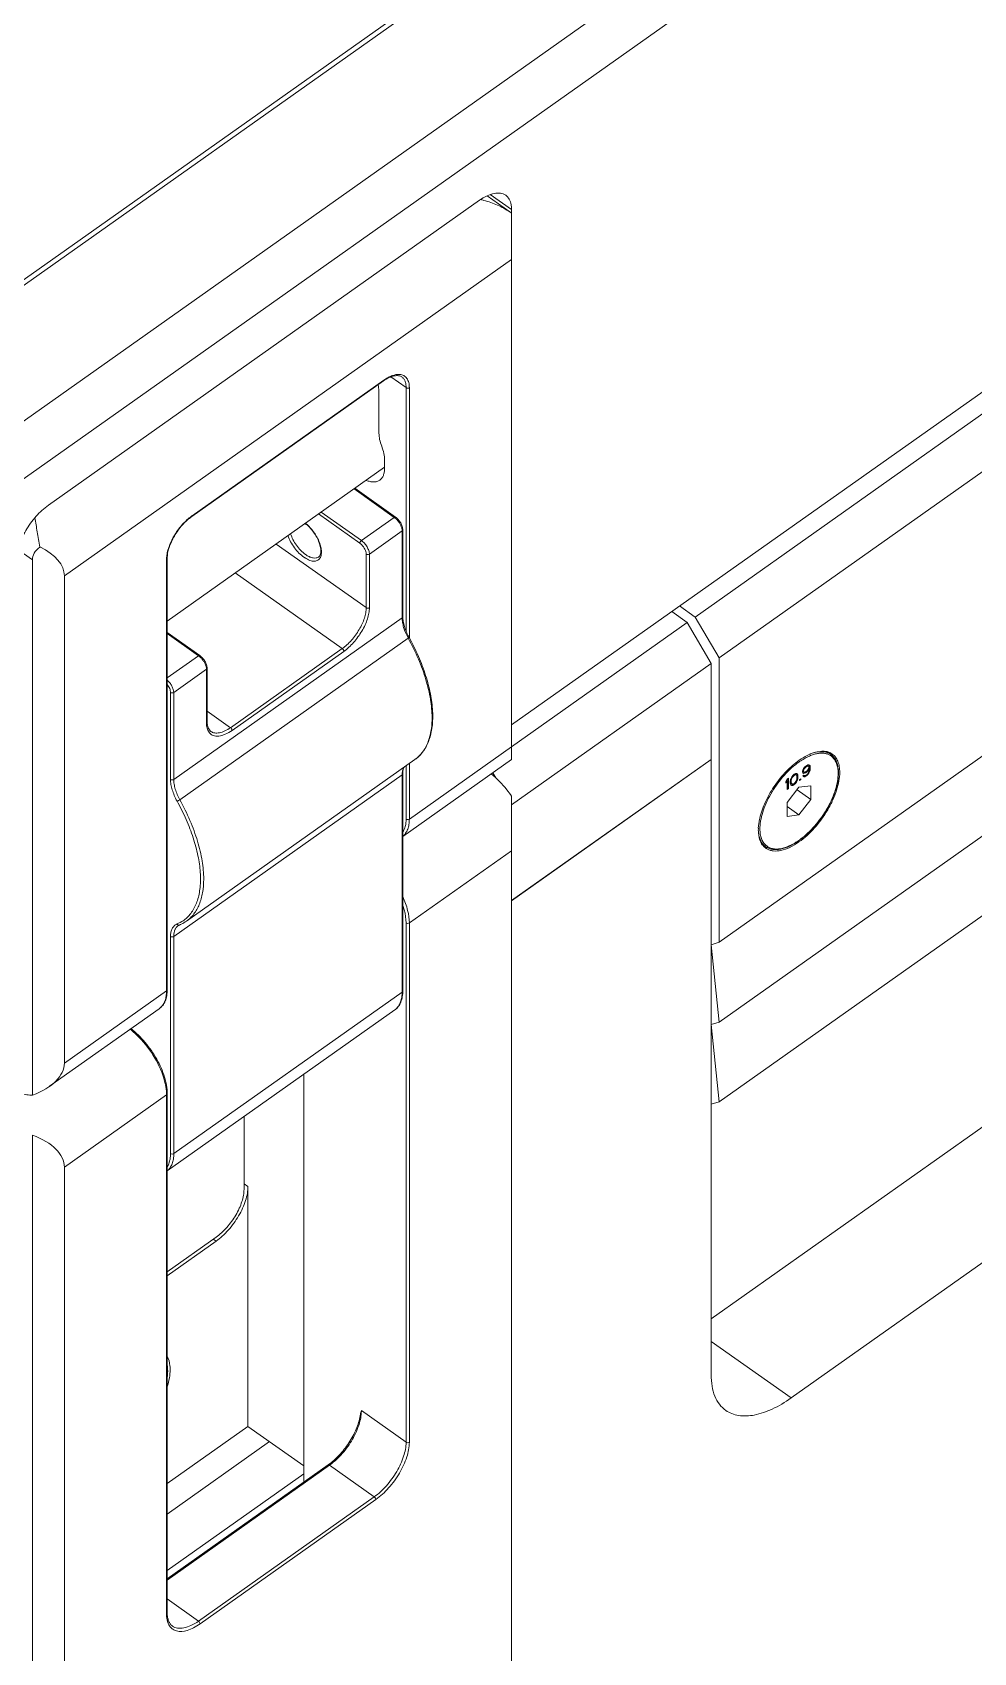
# Model space of a CAD drawing. Header units: millimetres. Extents: x 0 to 9253, y 0 to 2730.
# Drawn here: x 8893.1 to 8976.5, y 1492.7 to 1636.1 of the extents above; entities that cross this region are included whole.
import ezdxf

# ---------------------------------------------------------------- set-up
doc = ezdxf.new("R2010")
doc.units = ezdxf.units.MM
doc.layers.get('0').update_dxf_attribs({"lineweight": 13})

msp = doc.modelspace()

# ---------------------------------------------------------------- linework, layer by layer
at = {"color": 7, "linetype": 'Continuous'}
for p, q in [((9234.67, 1855.73), (8793.44, 1543.73)), ((8795.56, 1545.73), (9231.85, 1854.23)), ((9245.28, 1851.23), (8799.8, 1536.23)), ((8801.92, 1532.61), (9247.4, 1847.61)), ((9113.76, 1700.78), (8935.57, 1574.78)), ((9093.25, 1684.33), (8951.83, 1584.33)), ((9095.37, 1680.71), (8953.95, 1580.71)), ((9095.37, 1655.54), (8953.95, 1555.54)), ((9095.37, 1648.48), (8953.95, 1548.48)), ((9095.37, 1641.42), (8953.95, 1541.42)), ((8932.74, 1621.22), (8894.56, 1594.22)), ((8933.4, 1621.6), (8935.41, 1620.18)), ((8935.57, 1620.39), (8933.69, 1621.72)), ((8935.57, 1620.39), (8935.57, 1620.06)), ((8935.41, 1620.18), (8935.57, 1620.06)), ((8935.57, 1571.72), (8935.57, 1620.06)), ((8935.57, 1615.98), (8895.97, 1587.98)), ((8953.25, 1522.21), (9080.52, 1612.21)), ((9089.01, 1606.21), (8960.32, 1515.21)), ((8907.26, 1593.23), (8924.23, 1605.23)), ((8907.28, 1593.29), (8924.26, 1605.29)), ((8926.23, 1604.63), (8924.88, 1605.58)), ((8926.23, 1583.07), (8926.23, 1604.63)), ((8926.52, 1604.63), (8926.52, 1582.48)), ((8923.83, 1600.59), (8923.83, 1604.21)), ((8924.33, 1597.58), (8905.08, 1583.97)), ((8924.33, 1598.2), (8924.33, 1597.49)), ((8925.17, 1593.15), (8921.62, 1595.67)), ((8921.69, 1595.72), (8925.29, 1593.18)), ((8922.13, 1590.86), (8918.48, 1593.45)), ((8918.72, 1593.62), (8922.27, 1591.1)), ((8922.27, 1591.1), (8925.17, 1593.15)), ((8925.88, 1591.95), (8922.98, 1589.9)), ((8925.87, 1592.06), (8925.85, 1592.19)), ((8925.88, 1591.95), (8925.87, 1592.06)), ((8925.88, 1584.25), (8925.88, 1591.95)), ((8925.94, 1592.05), (8925.94, 1584.35)), ((8893.14, 1589.39), (8891.85, 1590.3)), ((8914.73, 1590.79), (8922.7, 1585.16)), ((8893.14, 1542.02), (8893.14, 1589.39)), ((8905.02, 1551.24), (8905.02, 1589.43)), ((8905.08, 1589.53), (8905.08, 1551.34)), ((8922.7, 1585.16), (8922.7, 1589.9)), ((8922.98, 1589.9), (8922.98, 1585.16)), ((8895.97, 1587.98), (8895.97, 1544.84)), ((8920.58, 1581.53), (8911.1, 1588.23)), ((8951.12, 1583.83), (8949.75, 1584.81)), ((8951.83, 1584.33), (8950.45, 1585.31)), ((8905.66, 1569.95), (8925.88, 1584.25)), ((8935.57, 1572.84), (8951.12, 1583.83)), ((8953.25, 1580.21), (8951.12, 1583.83)), ((8951.83, 1584.33), (8953.95, 1580.71)), ((8907.96, 1580.93), (8905.08, 1582.97)), ((8907.85, 1580.9), (8905.08, 1582.86)), ((8926.42, 1582.46), (8906.2, 1568.16)), ((8905.08, 1578.95), (8907.85, 1580.9)), ((8910.68, 1574.53), (8920.58, 1581.53)), ((8910.82, 1574.29), (8920.72, 1581.29)), ((8953.95, 1555.54), (8953.95, 1580.71)), ((8908.56, 1579.7), (8905.66, 1577.65)), ((8908.55, 1579.81), (8908.52, 1579.94)), ((8908.56, 1579.7), (8908.55, 1579.81)), ((8908.56, 1574.96), (8908.56, 1579.7)), ((8908.61, 1575.06), (8908.61, 1579.8)), ((8935.57, 1567.71), (8953.25, 1580.21)), ((8953.25, 1571.73), (8953.25, 1580.21)), ((8905.37, 1569.95), (8905.37, 1577.65)), ((8905.66, 1577.65), (8905.66, 1569.95)), ((8908.61, 1575.99), (8910.68, 1574.53)), ((8927.01, 1571.71), (8906.78, 1557.41)), ((8935.57, 1571.72), (8925.94, 1564.91)), ((8926.52, 1566.44), (8935.57, 1572.84)), ((8953.25, 1571.73), (8935.57, 1559.23)), ((8935.57, 1559.22), (8953.25, 1571.72)), ((8953.25, 1517.28), (8953.25, 1571.72)), ((8963.84, 1572.17), (8963.78, 1572.21)), ((8925.88, 1570.36), (8905.66, 1556.06)), ((8925.88, 1551.14), (8925.88, 1570.36)), ((8925.94, 1570.46), (8925.94, 1551.24)), ((8926.23, 1566.44), (8926.23, 1571.17)), ((8926.52, 1571.37), (8926.52, 1566.44)), ((8933.91, 1570.55), (8934.17, 1570.1)), ((8960.38, 1570.18), (8960.32, 1570.08)), ((8960.48, 1570.31), (8960.38, 1570.18)), ((8960.44, 1570.15), (8960.38, 1570.18)), ((8960.49, 1570.22), (8960.44, 1570.26)), ((8960.44, 1570.15), (8960.49, 1570.22)), ((8960.59, 1570.41), (8960.48, 1570.31)), ((8960.49, 1570.22), (8960.59, 1570.31)), ((8960.59, 1570.31), (8960.53, 1570.35)), ((8960.61, 1570.41), (8960.56, 1570.38)), ((8960.7, 1570.47), (8960.59, 1570.41)), ((8960.59, 1570.31), (8960.68, 1570.36)), ((8960.67, 1570.41), (8960.61, 1570.41)), ((8960.68, 1570.36), (8960.61, 1570.41)), ((8960.74, 1570.36), (8960.67, 1570.41)), ((8960.68, 1570.36), (8960.74, 1570.36)), ((8960.8, 1570.48), (8960.7, 1570.47)), ((8960.74, 1570.36), (8960.82, 1570.3)), ((8960.86, 1570.46), (8960.8, 1570.48)), ((8960.81, 1570.47), (8960.82, 1570.46)), ((8960.89, 1570.41), (8960.82, 1570.46)), ((8960.82, 1570.46), (8960.84, 1570.41)), ((8960.82, 1570.3), (8960.84, 1570.19)), ((8960.91, 1570.36), (8960.84, 1570.41)), ((8960.84, 1570.41), (8960.86, 1570.33)), ((8960.84, 1570.19), (8960.84, 1570.06)), ((8960.89, 1570.41), (8960.86, 1570.46)), ((8960.93, 1570.28), (8960.86, 1570.33)), ((8960.86, 1570.16), (8960.86, 1570.33)), ((8960.91, 1570.36), (8960.89, 1570.41)), ((8960.93, 1570.28), (8960.91, 1570.36)), ((8960.93, 1570.11), (8960.93, 1570.28)), ((8961.37, 1570.8), (8961.33, 1570.68)), ((8961.33, 1570.68), (8961.33, 1570.6)), ((8961.33, 1570.6), (8961.37, 1570.53)), ((8961.43, 1570.73), (8961.36, 1570.77)), ((8961.36, 1570.74), (8961.36, 1570.76)), ((8961.43, 1570.69), (8961.36, 1570.74)), ((8961.36, 1570.74), (8961.37, 1570.69)), ((8961.45, 1570.55), (8961.36, 1570.55)), ((8961.43, 1570.92), (8961.37, 1570.8)), ((8961.45, 1570.64), (8961.37, 1570.69)), ((8961.37, 1570.69), (8961.41, 1570.66)), ((8961.37, 1570.53), (8961.43, 1570.49)), ((8961.46, 1570.33), (8961.37, 1570.26)), ((8961.37, 1570.26), (8961.39, 1570.22)), ((8961.47, 1570.24), (8961.38, 1570.23)), ((8961.45, 1570.8), (8961.39, 1570.84)), ((8961.39, 1570.22), (8961.45, 1570.18)), ((8961.48, 1570.61), (8961.41, 1570.66)), ((8961.52, 1571.05), (8961.43, 1570.92)), ((8961.48, 1570.88), (8961.43, 1570.92)), ((8961.43, 1570.73), (8961.45, 1570.8)), ((8961.43, 1570.69), (8961.43, 1570.73)), ((8961.45, 1570.64), (8961.43, 1570.69)), ((8961.43, 1570.49), (8961.52, 1570.5)), ((8961.45, 1570.8), (8961.48, 1570.88)), ((8961.48, 1570.61), (8961.45, 1570.64)), ((8961.55, 1570.6), (8961.45, 1570.55)), ((8961.52, 1570.5), (8961.45, 1570.55)), ((8961.45, 1570.18), (8961.54, 1570.19)), ((8961.5, 1570.3), (8961.46, 1570.33)), ((8961.56, 1570.28), (8961.47, 1570.24)), ((8961.54, 1570.19), (8961.47, 1570.24)), ((8961.48, 1570.88), (8961.54, 1570.96)), ((8961.54, 1570.61), (8961.48, 1570.61)), ((8961.54, 1570.96), (8961.49, 1571)), ((8961.56, 1570.3), (8961.5, 1570.3)), ((8961.62, 1571.13), (8961.52, 1571.05)), ((8961.52, 1570.5), (8961.62, 1570.55)), ((8961.6, 1571.02), (8961.54, 1571.06)), ((8961.54, 1570.96), (8961.6, 1571.02)), ((8961.6, 1570.63), (8961.54, 1570.61)), ((8961.54, 1570.19), (8961.64, 1570.23)), ((8961.55, 1570.6), (8961.59, 1570.63)), ((8961.62, 1570.55), (8961.55, 1570.6)), ((8961.56, 1570.28), (8961.61, 1570.32)), ((8961.62, 1570.32), (8961.56, 1570.3)), ((8961.64, 1570.23), (8961.56, 1570.28)), ((8961.6, 1571.02), (8961.73, 1571.12)), ((8961.73, 1570.73), (8961.6, 1570.63)), ((8961.71, 1571.2), (8961.62, 1571.13)), ((8961.62, 1570.55), (8961.71, 1570.62)), ((8961.73, 1570.4), (8961.62, 1570.32)), ((8961.71, 1570.62), (8961.64, 1570.67)), ((8961.71, 1570.29), (8961.64, 1570.34)), ((8961.64, 1570.23), (8961.71, 1570.29)), ((8961.73, 1571.12), (8961.66, 1571.17)), ((8961.72, 1571.19), (8961.67, 1571.17)), ((8961.81, 1571.25), (8961.71, 1571.2)), ((8961.71, 1570.62), (8961.81, 1570.71)), ((8961.71, 1570.29), (8961.81, 1570.38)), ((8961.77, 1571.19), (8961.72, 1571.19)), ((8961.79, 1571.14), (8961.72, 1571.19)), ((8961.73, 1571.12), (8961.79, 1571.14)), ((8961.79, 1570.79), (8961.73, 1570.73)), ((8961.79, 1570.46), (8961.73, 1570.4)), ((8961.81, 1570.71), (8961.75, 1570.75)), ((8961.81, 1570.38), (8961.75, 1570.42)), ((8961.84, 1571.14), (8961.77, 1571.19)), ((8961.79, 1571.14), (8961.84, 1571.14)), ((8961.84, 1570.87), (8961.79, 1570.79)), ((8961.84, 1570.54), (8961.79, 1570.46)), ((8961.9, 1571.26), (8961.81, 1571.25)), ((8961.81, 1570.71), (8961.92, 1570.86)), ((8961.81, 1570.38), (8961.9, 1570.5)), ((8961.84, 1571.14), (8961.88, 1571.11)), ((8961.88, 1570.95), (8961.84, 1570.87)), ((8961.88, 1570.62), (8961.84, 1570.54)), ((8961.9, 1570.5), (8961.85, 1570.54)), ((8961.92, 1570.86), (8961.86, 1570.91)), ((8961.88, 1571.11), (8961.9, 1571.06)), ((8961.9, 1571.02), (8961.88, 1570.95)), ((8961.9, 1570.69), (8961.88, 1570.62)), ((8961.96, 1570.62), (8961.89, 1570.66)), ((8961.96, 1571.22), (8961.9, 1571.26)), ((8961.9, 1571.25), (8961.93, 1571.2)), ((8961.9, 1571.06), (8961.9, 1571.02)), ((8961.92, 1570.82), (8961.9, 1570.69)), ((8961.9, 1570.5), (8961.96, 1570.62)), ((8961.93, 1570.79), (8961.91, 1570.73)), ((8961.92, 1570.86), (8961.92, 1570.82)), ((8962, 1571.15), (8961.93, 1571.2)), ((8961.93, 1571.2), (8961.94, 1571.08)), ((8961.94, 1570.94), (8961.93, 1570.79)), ((8962, 1570.74), (8961.93, 1570.79)), ((8962.02, 1571.03), (8961.94, 1571.08)), ((8961.94, 1570.94), (8961.94, 1571.08)), ((8962.02, 1570.89), (8961.94, 1570.94)), ((8962, 1571.15), (8961.96, 1571.22)), ((8961.96, 1570.62), (8962, 1570.74)), ((8962.02, 1571.03), (8962, 1571.15)), ((8962, 1570.74), (8962.02, 1570.89)), ((8962.02, 1570.89), (8962.02, 1571.03)), ((8959.98, 1569.98), (8959.87, 1569.76)), ((8959.87, 1569.61), (8959.98, 1569.82)), ((8959.87, 1569.76), (8959.87, 1569.61)), ((8959.98, 1569.82), (8959.92, 1569.86)), ((8961.02, 1569.26), (8959.96, 1567.9)), ((8960.1, 1570.06), (8959.98, 1569.98)), ((8959.98, 1569.82), (8959.98, 1569.07)), ((8959.98, 1569.17), (8960.03, 1569.2)), ((8959.98, 1569.07), (8960.1, 1569.15)), ((8960.03, 1569.2), (8960.03, 1570.01)), ((8960.1, 1569.15), (8960.03, 1569.2)), ((8960.1, 1569.15), (8960.1, 1570.06)), ((8960.27, 1569.91), (8960.25, 1569.8)), ((8960.25, 1569.8), (8960.25, 1569.62)), ((8960.25, 1569.62), (8960.27, 1569.54)), ((8960.29, 1569.98), (8960.27, 1569.91)), ((8960.28, 1569.97), (8960.27, 1569.9)), ((8960.34, 1569.85), (8960.27, 1569.9)), ((8960.27, 1569.76), (8960.27, 1569.9)), ((8960.34, 1569.71), (8960.27, 1569.76)), ((8960.27, 1569.76), (8960.29, 1569.66)), ((8960.27, 1569.54), (8960.29, 1569.49)), ((8960.32, 1570.08), (8960.29, 1569.98)), ((8960.36, 1569.61), (8960.29, 1569.66)), ((8960.29, 1569.66), (8960.37, 1569.59)), ((8960.29, 1569.49), (8960.32, 1569.44)), ((8960.36, 1569.98), (8960.3, 1570.02)), ((8960.31, 1569.48), (8960.3, 1569.48)), ((8960.41, 1569.48), (8960.31, 1569.48)), ((8960.38, 1569.43), (8960.31, 1569.48)), ((8960.32, 1569.44), (8960.38, 1569.43)), ((8960.34, 1569.85), (8960.36, 1569.98)), ((8960.34, 1569.71), (8960.34, 1569.85)), ((8960.36, 1569.61), (8960.34, 1569.71)), ((8960.36, 1569.98), (8960.44, 1570.15)), ((8960.44, 1569.54), (8960.36, 1569.61)), ((8960.44, 1569.54), (8960.37, 1569.59)), ((8960.38, 1569.43), (8960.48, 1569.43)), ((8960.52, 1569.55), (8960.41, 1569.48)), ((8960.48, 1569.43), (8960.41, 1569.48)), ((8960.49, 1569.55), (8960.44, 1569.54)), ((8960.48, 1569.43), (8960.59, 1569.5)), ((8960.59, 1569.59), (8960.49, 1569.55)), ((8960.55, 1569.57), (8960.52, 1569.55)), ((8960.59, 1569.5), (8960.52, 1569.55)), ((8960.68, 1569.68), (8960.59, 1569.59)), ((8960.59, 1569.5), (8960.7, 1569.6)), ((8960.7, 1569.6), (8960.64, 1569.64)), ((8960.74, 1569.76), (8960.68, 1569.68)), ((8960.7, 1569.6), (8960.8, 1569.72)), ((8960.82, 1569.93), (8960.74, 1569.76)), ((8960.8, 1569.72), (8960.74, 1569.76)), ((8960.86, 1569.82), (8960.79, 1569.87)), ((8960.8, 1569.72), (8960.86, 1569.82)), ((8960.84, 1570.06), (8960.82, 1569.93)), ((8960.89, 1569.92), (8960.82, 1569.97)), ((8960.84, 1570.05), (8960.83, 1569.99)), ((8960.86, 1570.16), (8960.84, 1570.05)), ((8960.91, 1570), (8960.84, 1570.05)), ((8962.08, 1568.17), (8960.85, 1569.04)), ((8960.93, 1570.11), (8960.86, 1570.16)), ((8960.86, 1569.82), (8960.89, 1569.92)), ((8960.89, 1569.92), (8960.91, 1570)), ((8960.91, 1570), (8960.93, 1570.11)), ((8962.08, 1569.4), (8961.02, 1569.26)), ((8961.18, 1570.01), (8961.08, 1569.94)), ((8961.08, 1569.94), (8961.08, 1569.85)), ((8961.08, 1569.85), (8961.18, 1569.91)), ((8961.18, 1569.91), (8961.11, 1569.96)), ((8961.18, 1569.91), (8961.18, 1570.01)), ((8962.08, 1568.17), (8962.08, 1569.4)), ((8935.57, 1568.48), (8935.57, 1205.44)), ((8935.57, 1568.48), (8935.57, 1205.44)), ((8935.57, 1568.48), (8935.57, 1205.44)), ((8959.96, 1567.9), (8959.96, 1566.67)), ((8961.02, 1566.81), (8959.96, 1567.56)), ((8961.02, 1566.81), (8962.08, 1568.17)), ((8959.96, 1566.67), (8961.02, 1566.81)), ((8935.57, 1563.65), (8926.52, 1557.25)), ((8958.07, 1564), (8958.01, 1564.04)), ((8905.37, 1536.84), (8905.37, 1556.06)), ((8905.66, 1556.06), (8905.66, 1536.84)), ((8926.23, 1511.29), (8926.23, 1557.25)), ((8926.52, 1557.25), (8926.52, 1511.29)), ((8953.95, 1555.54), (8953.25, 1555.33)), ((8953.25, 1555.33), (8953.95, 1548.48)), ((8895.97, 1544.84), (8905.02, 1551.24)), ((8905.66, 1536.84), (8925.88, 1551.14)), ((8904.37, 1549.66), (8894.67, 1542.8)), ((8925.23, 1549.56), (8905.08, 1535.31)), ((8953.95, 1548.48), (8953.25, 1548.27)), ((8953.25, 1548.27), (8953.95, 1541.42)), ((8917.18, 1507.76), (8917.18, 1543.87)), ((8905.02, 1542.05), (8895.97, 1535.65)), ((8905.02, 1496.09), (8905.02, 1542.05)), ((8905.08, 1496.19), (8905.08, 1542.15)), ((8911.88, 1533.67), (8911.88, 1540.12)), ((8953.95, 1541.42), (8953.25, 1541.21)), ((8893.14, 1538.48), (8893.14, 1175.73)), ((8893.14, 1538.48), (8893.14, 1175.73)), ((8895.97, 1178.56), (8895.97, 1535.65)), ((8895.97, 1535.65), (8895.97, 1178.56)), ((8895.97, 1535.65), (8895.97, 1178.56)), ((8911.88, 1534.17), (8912.23, 1533.92)), ((8912.23, 1533.92), (8912.23, 1512.7)), ((8905.08, 1526.38), (8909.4, 1529.44)), ((8909.4, 1529.09), (8905.08, 1526.03)), ((8909.4, 1529.09), (8909.15, 1529.27)), ((8953.25, 1520.21), (8960.32, 1515.21)), ((8926.23, 1511.29), (8922.27, 1514.09)), ((8905.08, 1507.65), (8912.23, 1512.7)), ((8917.18, 1509.2), (8912.23, 1512.7)), ((8914.15, 1511.35), (8905.08, 1504.94)), ((8919.33, 1509.28), (8905.08, 1499.2)), ((8919.45, 1509.26), (8905.08, 1499.1)), ((8923.41, 1506.46), (8919.45, 1509.26)), ((8917.18, 1508.49), (8905.08, 1499.94)), ((8907.85, 1495.46), (8923.41, 1506.46)), ((8923.55, 1506.22), (8907.99, 1495.22)), ((8907.85, 1495.46), (8905.08, 1497.42))]:
    msp.add_line(p, q, dxfattribs=at)
for centre, radius, start, end in [((8930.59, 1611.76), 9.78, 74.9838, 76.8013), ((8909.7, 1589.87), 4.19, 125.2666, 126.0569), ((8924.37, 1592.02), 1.39, 51.5287, 54.6815), ((8915.26, 1590.04), 3.3, 50.0348, 51.4887), ((8924.29, 1591.91), 1.53, 49.1041, 51.528), ((8907.72, 1589.41), 2.7, 173.9516, 177.4906), ((8907.4, 1589.43), 2.38, 177.5459, 179.9694), ((8918.77, 1591.87), 2.75, 234.7268, 237.1111), ((8918.77, 1591.91), 2.5, 234.7268, 237.1111), ((8931.35, 1585.16), 5.62, 208.3335, 208.7004), ((8907.05, 1579.77), 1.39, 51.5287, 54.6815), ((8906.96, 1579.66), 1.53, 49.1041, 51.528), ((8909.49, 1574.65), 0.879, 216.2495, 219.8849), ((8925.3, 1574.12), 2.95, 305.2697, 312.1332), ((8925.26, 1574.17), 3.02, 312.1387, 316.4362), ((8925.2, 1574.23), 3.1, 316.4328, 319.191), ((8963.6, 1568.43), 4.09, 112.2996, 113.5843), ((8963.03, 1571.14), 1.31, 65.2393, 66.982), ((8963.05, 1571.17), 1.27, 59.8032, 65.2587), ((8963.06, 1571.19), 1.25, 54.7383, 59.7998), ((8963.12, 1571.15), 1.25, 54.7342, 58.0348), ((8962.84, 1571.36), 1.33, 41.6923, 44.0033), ((8963.14, 1571.03), 1.23, 47.9868, 56.8574), ((8962.81, 1571.34), 1.37, 38.8292, 41.6887), ((8962.74, 1571.29), 1.45, 31.9349, 38.7796), ((8927.9, 1570.36), 2.02, 177.0616, 180.0123), ((8961.05, 1570.48), 3.44, 359.9994, 0.4593), ((8961.16, 1565.48), 3.74, 177.6256, 179.9808), ((8960.99, 1565.58), 3.44, 179.9994, 180.4593), ((8958.49, 1565.21), 1.33, 243.4058, 247.4692), ((8958.83, 1564.93), 1.3, 224.4256, 230.4894), ((8958.79, 1565.03), 1.26, 227.9788, 234.7199), ((8958.5, 1565.24), 1.37, 247.4674, 250.4651), ((8958.82, 1564.92), 1.28, 230.5033, 234.7481), ((8958.52, 1565.28), 1.41, 250.4682, 253.68), ((8958.84, 1565.09), 1.34, 234.7628, 243.3431), ((8958.91, 1565.04), 1.23, 227.9868, 236.8574), ((8958.82, 1564.92), 1.28, 234.7541, 239.3231), ((8958.53, 1565.34), 1.47, 253.6865, 257.1141), ((8906.11, 1557.21), 0.15, 279.2979, 292.3843), ((8903.65, 1550.69), 1.26, 305.2726, 312.2107), ((8924.51, 1550.59), 1.26, 305.2726, 312.2107)]:
    msp.add_arc(centre, radius, start, end, dxfattribs=at)
for centre, major_axis, start_param, end_param in [((8897.38, 1589.39), (4.24, 0), 2.577266, 3.141593), ((8888.9, 1587.98), (7.07, 0), 0, 0.805112), ((8888.9, 1544.84), (7.07, 0), 5.35589, 6.283185), ((8888.9, 1535.65), (7.07, 0), 0, 0.927295)]:
    msp.add_ellipse(centre, major_axis=major_axis, ratio=0.5, start_param=start_param, end_param=end_param, dxfattribs=at)
for points, knots in [([(8935.05, 1621.66), (8934.92, 1621.75), (8934.58, 1621.88), (8934, 1621.84), (8933.36, 1621.62), (8932.95, 1621.37), (8932.74, 1621.22)], [0, 0, 0, 0, 0.195804, 0.420066, 0.687916, 1, 1, 1, 1]), ([(8933.12, 1621.2), (8933.53, 1621.09), (8934.33, 1620.82), (8935.07, 1620.42), (8935.41, 1620.18)], [0, 0, 0, 0, 0.505592, 1, 1, 1, 1]), ([(8935.53, 1620.82), (8935.5, 1620.99), (8935.4, 1621.31), (8935.17, 1621.57), (8935.05, 1621.66)], [0, 0, 0, 0, 0.531869, 1, 1, 1, 1]), ([(8935.57, 1620.39), (8935.57, 1620.43), (8935.57, 1620.57), (8935.55, 1620.71), (8935.53, 1620.82)], [0, 0, 0, 0, 0.260727, 1, 1, 1, 1]), ([(8923.83, 1604.21), (8923.83, 1604.26), (8923.82, 1604.49), (8923.79, 1604.71), (8923.75, 1604.88)], [0, 0, 0, 0, 0.234093, 1, 1, 1, 1]), ([(8925.85, 1605.58), (8925.81, 1605.61), (8925.72, 1605.65), (8925.56, 1605.7), (8925.38, 1605.7), (8925.18, 1605.68), (8924.96, 1605.62), (8924.63, 1605.48), (8924.39, 1605.34), (8924.23, 1605.23)], [0, 0, 0, 0, 0.083513, 0.174073, 0.276006, 0.391772, 0.522583, 0.668318, 1, 1, 1, 1]), ([(8924.23, 1605.23), (8924.24, 1605.23), (8924.25, 1605.25), (8924.26, 1605.28), (8924.26, 1605.29)], [0, 0, 0, 0, 0.450698, 1, 1, 1, 1]), ([(8925.67, 1605.8), (8925.44, 1605.82), (8925.08, 1605.74), (8924.62, 1605.53), (8924.38, 1605.38), (8924.26, 1605.29)], [0, 0, 0, 0, 0.441118, 0.706586, 1, 1, 1, 1]), ([(8926.52, 1604.63), (8926.52, 1604.78), (8926.49, 1605.07), (8926.35, 1605.4), (8926.18, 1605.59), (8926.03, 1605.7), (8925.85, 1605.77), (8925.73, 1605.79), (8925.67, 1605.8)], [0, 0, 0, 0, 0.291579, 0.539499, 0.653583, 0.765642, 0.879832, 1, 1, 1, 1]), ([(8926.23, 1604.63), (8926.23, 1604.73), (8926.22, 1604.93), (8926.15, 1605.2), (8926.03, 1605.42), (8925.91, 1605.53), (8925.85, 1605.58)], [0, 0, 0, 0, 0.289751, 0.548335, 0.78139, 1, 1, 1, 1]), ([(8924.07, 1599.45), (8923.99, 1599.65), (8923.88, 1600.02), (8923.83, 1600.41), (8923.83, 1600.59)], [0, 0, 0, 0, 0.532601, 1, 1, 1, 1]), ([(8924.33, 1598.2), (8924.33, 1598.4), (8924.27, 1598.83), (8924.15, 1599.24), (8924.07, 1599.45)], [0, 0, 0, 0, 0.467399, 1, 1, 1, 1]), ([(8923.9, 1596.45), (8923.97, 1596.5), (8924.1, 1596.62), (8924.23, 1596.87), (8924.31, 1597.17), (8924.33, 1597.38), (8924.33, 1597.49)], [0, 0, 0, 0, 0.218604, 0.45166, 0.710261, 1, 1, 1, 1]), ([(8922.69, 1596.42), (8922.8, 1596.38), (8923.03, 1596.31), (8923.35, 1596.27), (8923.65, 1596.31), (8923.82, 1596.4), (8923.9, 1596.45)], [0, 0, 0, 0, 0.292785, 0.552148, 0.784024, 1, 1, 1, 1]), ([(8894.56, 1594.22), (8894.16, 1593.94), (8893.41, 1593.25), (8892.53, 1592.02), (8891.92, 1590.72), (8891.73, 1589.81), (8891.73, 1589.39)], [0, 0, 0, 0, 0.253701, 0.524646, 0.782308, 1, 1, 1, 1]), ([(8907.24, 1593.26), (8906.95, 1593.05), (8906.4, 1592.54), (8905.74, 1591.65), (8905.32, 1590.83), (8905.11, 1590.17), (8905.05, 1589.85), (8905.04, 1589.7)], [0, 0, 0, 0, 0.249891, 0.516214, 0.773803, 0.892016, 1, 1, 1, 1]), ([(8907.26, 1593.23), (8907.11, 1593.12), (8906.82, 1592.89), (8906.41, 1592.48), (8906.04, 1592.01), (8905.71, 1591.51), (8905.44, 1590.99), (8905.24, 1590.48), (8905.11, 1589.99), (8905.08, 1589.68), (8905.08, 1589.53)], [0, 0, 0, 0, 0.122736, 0.254131, 0.39023, 0.52692, 0.660022, 0.785544, 0.899863, 1, 1, 1, 1]), ([(8907.28, 1593.29), (8907.28, 1593.28), (8907.28, 1593.25), (8907.27, 1593.23), (8907.26, 1593.23)], [0, 0, 0, 0, 0.549302, 1, 1, 1, 1]), ([(8925.17, 1593.15), (8925.18, 1593.16), (8925.2, 1593.17), (8925.24, 1593.19), (8925.27, 1593.19), (8925.28, 1593.18), (8925.29, 1593.18)], [0, 0, 0, 0, 0.31177, 0.580002, 0.804315, 1, 1, 1, 1]), ([(8925.94, 1592.05), (8925.94, 1592.15), (8925.9, 1592.36), (8925.76, 1592.67), (8925.55, 1592.95), (8925.38, 1593.11), (8925.29, 1593.18)], [0, 0, 0, 0, 0.227808, 0.482521, 0.747686, 1, 1, 1, 1]), ([(8893.8, 1590.53), (8893.72, 1590.97), (8893.57, 1591.84), (8893.44, 1592.7), (8893.37, 1593.12)], [0, 0, 0, 0, 0.519634, 1, 1, 1, 1]), ([(8916.01, 1591.7), (8916.06, 1591.52), (8916.21, 1591.17), (8916.51, 1590.67), (8916.89, 1590.22), (8917.17, 1589.97), (8917.32, 1589.86)], [0, 0, 0, 0, 0.24265, 0.501612, 0.759707, 1, 1, 1, 1]), ([(8917.29, 1592.61), (8917.43, 1592.51), (8917.69, 1592.27), (8918.03, 1591.86), (8918.32, 1591.4), (8918.54, 1590.93), (8918.65, 1590.55), (8918.68, 1590.27), (8918.68, 1590.09), (8918.66, 1589.93), (8918.62, 1589.81), (8918.56, 1589.71), (8918.51, 1589.66), (8918.48, 1589.64)], [0, 0, 0, 0, 0.147197, 0.304343, 0.462585, 0.612915, 0.746878, 0.805497, 0.857481, 0.902313, 0.940211, 0.972046, 1, 1, 1, 1]), ([(8918.64, 1589.61), (8918.69, 1589.69), (8918.74, 1589.9), (8918.74, 1590.25), (8918.67, 1590.64), (8918.52, 1591.05), (8918.31, 1591.48), (8918.04, 1591.88), (8917.73, 1592.26), (8917.5, 1592.48), (8917.38, 1592.58)], [0, 0, 0, 0, 0.085689, 0.186847, 0.30386, 0.434382, 0.574391, 0.718909, 0.862508, 1, 1, 1, 1]), ([(8925.85, 1592.19), (8925.82, 1592.27), (8925.76, 1592.43), (8925.64, 1592.66), (8925.48, 1592.88), (8925.35, 1593.01), (8925.28, 1593.07)], [0, 0, 0, 0, 0.235921, 0.490549, 0.749978, 1, 1, 1, 1]), ([(8925.94, 1592.05), (8925.94, 1592.03), (8925.93, 1591.99), (8925.9, 1591.96), (8925.88, 1591.95)], [0, 0, 0, 0, 0.471076, 1, 1, 1, 1]), ([(8915.77, 1591.53), (8915.83, 1591.34), (8916, 1590.97), (8916.33, 1590.46), (8916.72, 1589.99), (8917.03, 1589.73), (8917.18, 1589.62)], [0, 0, 0, 0, 0.245794, 0.504718, 0.76117, 1, 1, 1, 1]), ([(8922.13, 1590.86), (8922.13, 1590.88), (8922.14, 1590.93), (8922.18, 1591.02), (8922.23, 1591.07), (8922.27, 1591.1)], [0, 0, 0, 0, 0.218266, 0.476673, 1, 1, 1, 1]), ([(8922.13, 1590.86), (8922.21, 1590.81), (8922.36, 1590.67), (8922.54, 1590.42), (8922.66, 1590.16), (8922.7, 1589.98), (8922.7, 1589.9)], [0, 0, 0, 0, 0.253701, 0.524646, 0.782308, 1, 1, 1, 1]), ([(8922.27, 1591.1), (8922.37, 1591.03), (8922.56, 1590.86), (8922.78, 1590.56), (8922.91, 1590.27), (8922.97, 1590.05), (8922.98, 1589.95), (8922.98, 1589.9)], [0, 0, 0, 0, 0.253534, 0.524315, 0.78182, 0.897195, 1, 1, 1, 1]), ([(8905.08, 1589.53), (8905.08, 1589.51), (8905.07, 1589.47), (8905.04, 1589.44), (8905.02, 1589.43)], [0, 0, 0, 0, 0.471076, 1, 1, 1, 1]), ([(8917.28, 1589.56), (8917.42, 1589.47), (8917.62, 1589.36), (8917.91, 1589.28), (8918.11, 1589.27), (8918.28, 1589.29), (8918.43, 1589.36), (8918.56, 1589.46), (8918.62, 1589.56), (8918.64, 1589.61)], [0, 0, 0, 0, 0.315956, 0.452334, 0.574748, 0.685729, 0.789611, 0.8923, 1, 1, 1, 1]), ([(8917.41, 1589.8), (8917.51, 1589.74), (8917.7, 1589.64), (8917.99, 1589.54), (8918.22, 1589.54), (8918.38, 1589.59), (8918.45, 1589.62), (8918.48, 1589.64)], [0, 0, 0, 0, 0.308741, 0.574428, 0.799581, 0.901573, 1, 1, 1, 1]), ([(8920.58, 1581.53), (8920.72, 1581.64), (8921.01, 1581.87), (8921.4, 1582.27), (8921.76, 1582.72), (8922.08, 1583.21), (8922.35, 1583.71), (8922.54, 1584.21), (8922.67, 1584.69), (8922.7, 1585.01), (8922.7, 1585.16)], [0, 0, 0, 0, 0.122837, 0.253629, 0.388777, 0.524463, 0.656785, 0.782079, 0.897247, 1, 1, 1, 1]), ([(8920.72, 1581.29), (8920.87, 1581.4), (8921.18, 1581.65), (8921.6, 1582.08), (8921.98, 1582.56), (8922.32, 1583.08), (8922.61, 1583.61), (8922.82, 1584.15), (8922.95, 1584.66), (8922.98, 1585), (8922.98, 1585.16)], [0, 0, 0, 0, 0.122836, 0.253628, 0.388775, 0.524459, 0.65678, 0.782074, 0.897244, 1, 1, 1, 1]), ([(8925.88, 1584.25), (8925.9, 1584.27), (8925.93, 1584.3), (8925.94, 1584.34), (8925.94, 1584.35)], [0, 0, 0, 0, 0.528924, 1, 1, 1, 1]), ([(8926.4, 1582.49), (8926.24, 1582.79), (8926.05, 1583.23), (8925.91, 1583.84), (8925.88, 1584.12), (8925.88, 1584.25)], [0, 0, 0, 0, 0.540191, 0.782291, 1, 1, 1, 1]), ([(8925.94, 1584.35), (8925.94, 1584.22), (8925.97, 1583.93), (8926.08, 1583.48), (8926.25, 1583.01), (8926.4, 1582.69), (8926.49, 1582.54)], [0, 0, 0, 0, 0.212898, 0.454268, 0.718792, 1, 1, 1, 1]), ([(8926.49, 1582.54), (8926.49, 1582.53), (8926.49, 1582.52), (8926.47, 1582.49), (8926.44, 1582.47), (8926.42, 1582.46)], [0, 0, 0, 0, 0.112041, 0.314654, 1, 1, 1, 1]), ([(8928.53, 1575.43), (8928.53, 1575.97), (8928.42, 1577.1), (8928.01, 1578.84), (8927.34, 1580.66), (8926.75, 1581.86), (8926.42, 1582.46)], [0, 0, 0, 0, 0.217285, 0.459238, 0.721969, 1, 1, 1, 1]), ([(8927.01, 1571.71), (8927.15, 1571.81), (8927.42, 1572.04), (8927.88, 1572.58), (8928.22, 1573.26), (8928.44, 1574.01), (8928.59, 1574.87), (8928.61, 1576.06), (8928.41, 1577.58), (8927.98, 1579.2), (8927.34, 1580.88), (8926.79, 1581.98), (8926.49, 1582.54)], [0, 0, 0, 0, 0.044321, 0.089373, 0.18429, 0.235511, 0.289704, 0.407769, 0.539231, 0.683191, 0.837682, 1, 1, 1, 1]), ([(8907.85, 1580.9), (8907.86, 1580.91), (8907.88, 1580.92), (8907.91, 1580.94), (8907.94, 1580.94), (8907.96, 1580.93), (8907.96, 1580.93)], [0, 0, 0, 0, 0.31177, 0.580002, 0.804315, 1, 1, 1, 1]), ([(8907.96, 1580.93), (8908.06, 1580.86), (8908.23, 1580.7), (8908.43, 1580.42), (8908.57, 1580.11), (8908.61, 1579.9), (8908.61, 1579.8)], [0, 0, 0, 0, 0.252325, 0.517493, 0.772203, 1, 1, 1, 1]), ([(8908.52, 1579.94), (8908.5, 1580.02), (8908.44, 1580.18), (8908.31, 1580.41), (8908.15, 1580.63), (8908.03, 1580.76), (8907.96, 1580.82)], [0, 0, 0, 0, 0.235921, 0.490549, 0.749978, 1, 1, 1, 1]), ([(8920.72, 1581.29), (8920.72, 1581.31), (8920.71, 1581.36), (8920.67, 1581.45), (8920.62, 1581.51), (8920.58, 1581.53)], [0, 0, 0, 0, 0.218266, 0.476673, 1, 1, 1, 1]), ([(8908.61, 1579.8), (8908.61, 1579.78), (8908.6, 1579.74), (8908.57, 1579.71), (8908.56, 1579.7)], [0, 0, 0, 0, 0.471076, 1, 1, 1, 1]), ([(8905.08, 1578.75), (8905.16, 1578.67), (8905.32, 1578.51), (8905.5, 1578.22), (8905.62, 1577.94), (8905.66, 1577.74), (8905.66, 1577.65)], [0, 0, 0, 0, 0.264098, 0.533841, 0.785661, 1, 1, 1, 1]), ([(8905.08, 1578.35), (8905.17, 1578.24), (8905.28, 1578.06), (8905.36, 1577.82), (8905.37, 1577.7), (8905.37, 1577.65)], [0, 0, 0, 0, 0.541502, 0.786901, 1, 1, 1, 1]), ([(8908.56, 1574.96), (8908.57, 1574.97), (8908.6, 1575), (8908.61, 1575.04), (8908.61, 1575.06)], [0, 0, 0, 0, 0.528924, 1, 1, 1, 1]), ([(8908.56, 1574.96), (8908.56, 1574.87), (8908.56, 1574.72), (8908.62, 1574.43), (8908.7, 1574.24), (8908.78, 1574.13)], [0, 0, 0, 0, 0.281667, 0.541104, 1, 1, 1, 1]), ([(8908.61, 1575.06), (8908.61, 1574.96), (8908.63, 1574.78), (8908.69, 1574.53), (8908.8, 1574.34), (8908.89, 1574.24), (8908.95, 1574.21)], [0, 0, 0, 0, 0.310206, 0.574654, 0.799987, 1, 1, 1, 1]), ([(8908.95, 1574.21), (8908.99, 1574.17), (8909.1, 1574.11), (8909.29, 1574.06), (8909.49, 1574.05), (8909.8, 1574.09), (8910.21, 1574.24), (8910.52, 1574.42), (8910.68, 1574.53)], [0, 0, 0, 0, 0.096353, 0.196653, 0.304221, 0.421374, 0.688435, 1, 1, 1, 1]), ([(8910.68, 1574.53), (8910.72, 1574.51), (8910.77, 1574.45), (8910.81, 1574.36), (8910.82, 1574.31), (8910.82, 1574.29)], [0, 0, 0, 0, 0.523327, 0.781734, 1, 1, 1, 1]), ([(8927.55, 1572.2), (8927.71, 1572.39), (8928.01, 1572.83), (8928.31, 1573.6), (8928.5, 1574.48), (8928.53, 1575.11), (8928.53, 1575.43)], [0, 0, 0, 0, 0.220192, 0.457152, 0.716155, 1, 1, 1, 1]), ([(8908.82, 1574.09), (8908.86, 1574.03), (8908.97, 1573.93), (8909.17, 1573.83), (8909.4, 1573.78), (8909.66, 1573.78), (8909.93, 1573.84), (8910.34, 1573.99), (8910.63, 1574.16), (8910.82, 1574.29)], [0, 0, 0, 0, 0.099156, 0.198472, 0.303131, 0.417256, 0.543402, 0.682771, 1, 1, 1, 1]), ([(8961.04, 1571.65), (8960.63, 1571.37), (8959.86, 1570.69), (8958.87, 1569.48), (8958.08, 1568.14), (8957.72, 1567.19), (8957.59, 1566.71)], [0, 0, 0, 0, 0.241612, 0.501403, 0.760471, 1, 1, 1, 1]), ([(8961.97, 1572.18), (8961.89, 1572.15), (8961.57, 1572), (8961.26, 1571.81), (8961.04, 1571.65)], [0, 0, 0, 0, 0.235975, 1, 1, 1, 1]), ([(8961.19, 1571.61), (8961.31, 1571.69), (8961.56, 1571.84), (8961.93, 1572.03), (8962.3, 1572.17), (8962.65, 1572.25), (8962.98, 1572.29), (8963.29, 1572.27), (8963.57, 1572.2), (8963.74, 1572.11), (8963.81, 1572.06)], [0, 0, 0, 0, 0.159237, 0.308339, 0.446786, 0.574519, 0.692059, 0.800643, 0.902335, 1, 1, 1, 1]), ([(8963.18, 1572.45), (8963.09, 1572.45), (8962.7, 1572.44), (8962.33, 1572.33), (8962.05, 1572.22)], [0, 0, 0, 0, 0.226753, 1, 1, 1, 1]), ([(8962.32, 1572.31), (8962.46, 1572.35), (8962.72, 1572.41), (8963.12, 1572.42), (8963.47, 1572.36), (8963.68, 1572.27), (8963.78, 1572.21)], [0, 0, 0, 0, 0.283992, 0.541391, 0.777304, 1, 1, 1, 1]), ([(8963.54, 1572.34), (8963.48, 1572.37), (8963.34, 1572.41), (8963.2, 1572.44), (8963.13, 1572.45)], [0, 0, 0, 0, 0.489756, 1, 1, 1, 1]), ([(8963.18, 1572.45), (8963.29, 1572.43), (8963.5, 1572.38), (8963.69, 1572.27), (8963.78, 1572.21)], [0, 0, 0, 0, 0.5083, 1, 1, 1, 1]), ([(8963.57, 1572.39), (8963.54, 1572.4), (8963.41, 1572.43), (8963.28, 1572.45), (8963.18, 1572.45)], [0, 0, 0, 0, 0.242501, 1, 1, 1, 1]), ([(8963.97, 1572.2), (8963.94, 1572.22), (8963.82, 1572.3), (8963.68, 1572.36), (8963.57, 1572.39)], [0, 0, 0, 0, 0.247127, 1, 1, 1, 1]), ([(8963.84, 1572.17), (8963.9, 1572.13), (8964, 1572.04), (8964.14, 1571.88), (8964.26, 1571.71), (8964.39, 1571.43), (8964.49, 1571.04), (8964.52, 1570.71), (8964.52, 1570.53)], [0, 0, 0, 0, 0.110975, 0.223412, 0.338896, 0.458755, 0.715402, 1, 1, 1, 1]), ([(8964.63, 1570.58), (8964.63, 1570.76), (8964.61, 1571.09), (8964.48, 1571.55), (8964.27, 1571.93), (8964.08, 1572.12), (8963.97, 1572.2)], [0, 0, 0, 0, 0.289641, 0.548348, 0.781427, 1, 1, 1, 1]), ([(8963.97, 1571.95), (8964.01, 1571.91), (8964.09, 1571.82), (8964.23, 1571.63), (8964.37, 1571.35), (8964.47, 1570.95), (8964.49, 1570.66), (8964.49, 1570.51)], [0, 0, 0, 0, 0.108516, 0.219746, 0.454832, 0.713498, 1, 1, 1, 1]), ([(8925.88, 1570.46), (8925.89, 1570.51), (8925.9, 1570.7), (8925.96, 1570.89), (8926.02, 1571.01)], [0, 0, 0, 0, 0.272898, 1, 1, 1, 1]), ([(8925.94, 1570.46), (8925.94, 1570.44), (8925.93, 1570.4), (8925.9, 1570.37), (8925.88, 1570.36)], [0, 0, 0, 0, 0.471076, 1, 1, 1, 1]), ([(8925.94, 1570.46), (8925.94, 1570.57), (8925.95, 1570.77), (8926.01, 1570.96), (8926.05, 1571.04)], [0, 0, 0, 0, 0.545049, 1, 1, 1, 1]), ([(8935.57, 1568.48), (8935.44, 1568.67), (8934.91, 1569.39), (8934.28, 1570.03), (8933.76, 1570.45)], [0, 0, 0, 0, 0.258198, 1, 1, 1, 1]), ([(8957.56, 1565.58), (8957.56, 1565.7), (8957.57, 1565.93), (8957.64, 1566.43), (8957.8, 1567.08), (8958.1, 1567.87), (8958.51, 1568.67), (8959.01, 1569.45), (8959.58, 1570.18), (8960.19, 1570.83), (8960.64, 1571.22), (8960.87, 1571.39)], [0, 0, 0, 0, 0.049659, 0.102523, 0.217022, 0.341524, 0.473121, 0.608401, 0.743706, 0.875378, 1, 1, 1, 1]), ([(8960.87, 1571.39), (8960.9, 1571.41), (8961, 1571.48), (8961.11, 1571.56), (8961.19, 1571.61)], [0, 0, 0, 0, 0.254015, 1, 1, 1, 1]), ([(8961.01, 1564.42), (8961.52, 1564.78), (8962.47, 1565.66), (8963.42, 1566.97), (8964.03, 1568.12), (8964.36, 1568.98), (8964.57, 1569.8), (8964.63, 1570.33), (8964.63, 1570.58)], [0, 0, 0, 0, 0.253148, 0.523868, 0.656359, 0.78181, 0.897159, 1, 1, 1, 1]), ([(8964.52, 1570.53), (8964.52, 1570.3), (8964.47, 1569.8), (8964.28, 1569.03), (8963.98, 1568.24), (8963.58, 1567.44), (8963.08, 1566.66), (8962.52, 1565.92), (8961.91, 1565.27), (8961.46, 1564.88), (8961.23, 1564.7)], [0, 0, 0, 0, 0.103121, 0.21766, 0.341826, 0.472936, 0.607774, 0.742859, 0.874691, 1, 1, 1, 1]), ([(8964.49, 1570.48), (8964.49, 1570.26), (8964.44, 1569.77), (8964.26, 1569.03), (8963.97, 1568.25), (8963.58, 1567.47), (8963.1, 1566.71), (8962.55, 1565.99), (8961.96, 1565.34), (8961.52, 1564.95), (8961.3, 1564.78)], [0, 0, 0, 0, 0.102221, 0.216258, 0.340176, 0.471237, 0.606216, 0.741639, 0.874004, 1, 1, 1, 1]), ([(8905.37, 1569.95), (8905.37, 1569.81), (8905.4, 1569.5), (8905.52, 1569.03), (8905.7, 1568.53), (8905.86, 1568.2), (8905.95, 1568.04)], [0, 0, 0, 0, 0.217279, 0.459237, 0.721976, 1, 1, 1, 1]), ([(8905.66, 1569.95), (8905.66, 1569.82), (8905.68, 1569.53), (8905.79, 1569.08), (8905.96, 1568.62), (8906.11, 1568.31), (8906.2, 1568.16)], [0, 0, 0, 0, 0.217279, 0.459237, 0.721976, 1, 1, 1, 1]), ([(8905.95, 1568.04), (8905.97, 1568.04), (8906.01, 1568.06), (8906.09, 1568.09), (8906.16, 1568.13), (8906.2, 1568.16)], [0, 0, 0, 0, 0.19347, 0.449933, 1, 1, 1, 1]), ([(8905.95, 1568.04), (8906.24, 1567.51), (8906.77, 1566.44), (8907.4, 1564.82), (8907.82, 1563.25), (8908.04, 1561.78), (8908.03, 1560.64), (8907.91, 1559.81), (8907.73, 1559.09), (8907.43, 1558.44), (8907.02, 1557.9), (8906.79, 1557.68), (8906.66, 1557.58)], [0, 0, 0, 0, 0.16321, 0.318657, 0.463634, 0.59606, 0.714771, 0.76903, 0.820058, 0.913586, 0.957353, 1, 1, 1, 1]), ([(8906.2, 1568.16), (8906.53, 1567.56), (8907.11, 1566.36), (8907.78, 1564.54), (8908.2, 1562.8), (8908.31, 1561.67), (8908.31, 1561.13)], [0, 0, 0, 0, 0.278031, 0.540762, 0.782715, 1, 1, 1, 1]), ([(8926.52, 1566.44), (8926.52, 1566.28), (8926.5, 1565.97), (8926.39, 1565.55), (8926.21, 1565.19), (8926.04, 1564.99), (8925.94, 1564.92)], [0, 0, 0, 0, 0.288301, 0.547199, 0.781392, 1, 1, 1, 1]), ([(8926.23, 1566.44), (8926.23, 1566.23), (8926.2, 1565.82), (8926.04, 1565.43), (8925.94, 1565.27)], [0, 0, 0, 0, 0.538178, 1, 1, 1, 1]), ([(8957.59, 1566.71), (8957.57, 1566.62), (8957.48, 1566.27), (8957.43, 1565.91), (8957.42, 1565.64)], [0, 0, 0, 0, 0.265018, 1, 1, 1, 1]), ([(8957.42, 1565.48), (8957.42, 1565.39), (8957.43, 1565.05), (8957.5, 1564.7), (8957.6, 1564.47)], [0, 0, 0, 0, 0.273102, 1, 1, 1, 1]), ([(8957.95, 1564.09), (8957.88, 1564.16), (8957.74, 1564.32), (8957.59, 1564.6), (8957.48, 1564.92), (8957.44, 1565.16), (8957.43, 1565.28)], [0, 0, 0, 0, 0.225189, 0.463041, 0.719891, 1, 1, 1, 1]), ([(8957.55, 1564.62), (8957.6, 1564.51), (8957.7, 1564.34), (8957.86, 1564.16), (8957.96, 1564.08), (8958.01, 1564.04)], [0, 0, 0, 0, 0.513601, 0.758651, 1, 1, 1, 1]), ([(8958.08, 1564.12), (8958.04, 1564.16), (8957.96, 1564.25), (8957.82, 1564.44), (8957.68, 1564.72), (8957.58, 1565.12), (8957.56, 1565.41), (8957.56, 1565.56)], [0, 0, 0, 0, 0.108516, 0.219746, 0.454832, 0.713498, 1, 1, 1, 1]), ([(8957.6, 1564.47), (8957.62, 1564.43), (8957.7, 1564.27), (8957.81, 1564.12), (8957.9, 1564.02)], [0, 0, 0, 0, 0.260789, 1, 1, 1, 1]), ([(8958.01, 1564.04), (8957.93, 1564.1), (8957.78, 1564.23), (8957.66, 1564.39), (8957.61, 1564.48)], [0, 0, 0, 0, 0.49311, 1, 1, 1, 1]), ([(8961.3, 1564.78), (8961.16, 1564.66), (8960.87, 1564.46), (8960.44, 1564.2), (8960.01, 1564), (8959.6, 1563.86), (8959.21, 1563.79), (8958.85, 1563.79), (8958.52, 1563.86), (8958.32, 1563.95), (8958.23, 1564.01)], [0, 0, 0, 0, 0.161964, 0.313807, 0.454456, 0.583376, 0.700739, 0.807633, 0.906262, 1, 1, 1, 1]), ([(8961.23, 1564.7), (8961.1, 1564.6), (8960.83, 1564.41), (8960.41, 1564.16), (8960.01, 1563.97), (8959.61, 1563.83), (8959.23, 1563.75), (8958.87, 1563.73), (8958.54, 1563.78), (8958.33, 1563.85), (8958.24, 1563.9)], [0, 0, 0, 0, 0.157015, 0.305114, 0.443514, 0.571884, 0.690451, 0.800112, 0.902525, 1, 1, 1, 1]), ([(8958.16, 1563.82), (8958.25, 1563.76), (8958.43, 1563.68), (8958.86, 1563.59), (8959.47, 1563.65), (8960.25, 1563.93), (8960.75, 1564.24), (8961.01, 1564.42)], [0, 0, 0, 0, 0.096384, 0.197498, 0.423384, 0.690688, 1, 1, 1, 1]), ([(8908.31, 1561.13), (8908.31, 1560.73), (8908.25, 1559.96), (8907.97, 1558.91), (8907.56, 1558.17), (8907.14, 1557.69), (8906.91, 1557.5), (8906.78, 1557.41)], [0, 0, 0, 0, 0.289672, 0.547951, 0.780891, 0.89138, 1, 1, 1, 1]), ([(8925.95, 1559.58), (8926.12, 1559.18), (8926.39, 1558.42), (8926.52, 1557.62), (8926.52, 1557.25)], [0, 0, 0, 0, 0.536744, 1, 1, 1, 1]), ([(8925.95, 1558.81), (8925.99, 1558.68), (8926.15, 1558.17), (8926.23, 1557.64), (8926.23, 1557.25)], [0, 0, 0, 0, 0.272038, 1, 1, 1, 1]), ([(8906.66, 1557.58), (8906.61, 1557.53), (8906.39, 1557.37), (8906.14, 1557.24), (8905.95, 1557.16)], [0, 0, 0, 0, 0.249221, 1, 1, 1, 1]), ([(8906.17, 1557.07), (8906.22, 1557.1), (8906.44, 1557.19), (8906.64, 1557.31), (8906.78, 1557.41)], [0, 0, 0, 0, 0.251926, 1, 1, 1, 1]), ([(8905.95, 1557.16), (8905.86, 1557.12), (8905.69, 1557.01), (8905.5, 1556.76), (8905.39, 1556.43), (8905.37, 1556.19), (8905.37, 1556.06)], [0, 0, 0, 0, 0.221497, 0.451077, 0.707048, 1, 1, 1, 1]), ([(8906.05, 1557.01), (8905.98, 1556.96), (8905.87, 1556.85), (8905.74, 1556.63), (8905.67, 1556.36), (8905.66, 1556.16), (8905.66, 1556.06)], [0, 0, 0, 0, 0.218662, 0.451708, 0.710185, 1, 1, 1, 1]), ([(8905.95, 1557.16), (8905.97, 1557.13), (8906.02, 1557.07), (8906.1, 1557.06), (8906.13, 1557.06)], [0, 0, 0, 0, 0.520826, 1, 1, 1, 1]), ([(8906.05, 1557.01), (8906.06, 1557.01), (8906.09, 1557.04), (8906.14, 1557.06), (8906.17, 1557.07)], [0, 0, 0, 0, 0.247277, 1, 1, 1, 1]), ([(8904.37, 1549.66), (8904.49, 1549.75), (8904.7, 1549.95), (8904.93, 1550.35), (8905.06, 1550.83), (8905.08, 1551.17), (8905.08, 1551.34)], [0, 0, 0, 0, 0.227141, 0.463828, 0.719666, 1, 1, 1, 1]), ([(8904.49, 1549.76), (8904.58, 1549.84), (8904.74, 1550.03), (8904.9, 1550.38), (8905, 1550.79), (8905.02, 1551.09), (8905.02, 1551.24)], [0, 0, 0, 0, 0.218835, 0.453817, 0.712875, 1, 1, 1, 1]), ([(8905.02, 1551.24), (8905.04, 1551.26), (8905.07, 1551.29), (8905.08, 1551.33), (8905.08, 1551.34)], [0, 0, 0, 0, 0.528924, 1, 1, 1, 1]), ([(8925.23, 1549.56), (8925.35, 1549.64), (8925.56, 1549.85), (8925.79, 1550.25), (8925.91, 1550.73), (8925.94, 1551.07), (8925.94, 1551.24)], [0, 0, 0, 0, 0.227141, 0.463828, 0.719666, 1, 1, 1, 1]), ([(8925.35, 1549.66), (8925.44, 1549.74), (8925.6, 1549.93), (8925.76, 1550.28), (8925.86, 1550.69), (8925.88, 1550.99), (8925.88, 1551.14)], [0, 0, 0, 0, 0.218835, 0.453817, 0.712875, 1, 1, 1, 1]), ([(8925.88, 1551.14), (8925.9, 1551.16), (8925.93, 1551.18), (8925.94, 1551.22), (8925.94, 1551.24)], [0, 0, 0, 0, 0.528924, 1, 1, 1, 1]), ([(8902.58, 1547.14), (8902.51, 1547.2), (8902.27, 1547.45), (8902, 1547.69), (8901.8, 1547.85)], [0, 0, 0, 0, 0.25651, 1, 1, 1, 1]), ([(8901.87, 1547.9), (8902.33, 1547.54), (8903.18, 1546.7), (8904.19, 1545.24), (8904.87, 1543.71), (8905.08, 1542.64), (8905.08, 1542.15)], [0, 0, 0, 0, 0.257929, 0.527247, 0.781783, 1, 1, 1, 1]), ([(8904.85, 1543.26), (8904.66, 1543.97), (8904.03, 1545.37), (8903.12, 1546.58), (8902.58, 1547.14)], [0, 0, 0, 0, 0.4849, 1, 1, 1, 1]), ([(8904.98, 1542.63), (8904.97, 1542.69), (8904.94, 1542.9), (8904.89, 1543.11), (8904.85, 1543.26)], [0, 0, 0, 0, 0.241837, 1, 1, 1, 1]), ([(8893.14, 1542.02), (8892.98, 1542.01), (8892.64, 1542.04), (8892.11, 1542.19), (8891.56, 1542.45), (8891.2, 1542.68), (8891.02, 1542.81)], [0, 0, 0, 0, 0.209389, 0.445498, 0.709605, 1, 1, 1, 1]), ([(8905.02, 1542.05), (8905.02, 1542.1), (8905.02, 1542.29), (8905, 1542.49), (8904.98, 1542.63)], [0, 0, 0, 0, 0.239802, 1, 1, 1, 1]), ([(8905.08, 1542.15), (8905.08, 1542.12), (8905.06, 1542.08), (8905.03, 1542.06), (8905.02, 1542.05)], [0, 0, 0, 0, 0.724037, 1, 1, 1, 1]), ([(8905.37, 1536.84), (8905.37, 1536.73), (8905.36, 1536.51), (8905.29, 1536.11), (8905.18, 1535.83), (8905.08, 1535.67)], [0, 0, 0, 0, 0.279599, 0.538583, 1, 1, 1, 1]), ([(8905.66, 1536.84), (8905.66, 1536.68), (8905.64, 1536.37), (8905.53, 1535.95), (8905.35, 1535.59), (8905.18, 1535.39), (8905.08, 1535.32)], [0, 0, 0, 0, 0.288276, 0.547179, 0.781389, 1, 1, 1, 1]), ([(8909.4, 1529.09), (8909.6, 1529.23), (8909.98, 1529.53), (8910.5, 1530.07), (8910.99, 1530.67), (8911.41, 1531.32), (8911.76, 1531.99), (8912.03, 1532.66), (8912.19, 1533.3), (8912.23, 1533.72), (8912.23, 1533.92)], [0, 0, 0, 0, 0.122839, 0.253633, 0.388779, 0.524463, 0.656782, 0.782076, 0.897245, 1, 1, 1, 1]), ([(8911.88, 1533.67), (8911.88, 1533.49), (8911.84, 1533.13), (8911.7, 1532.57), (8911.47, 1531.98), (8911.16, 1531.39), (8910.79, 1530.83), (8910.37, 1530.3), (8909.91, 1529.83), (8909.57, 1529.56), (8909.4, 1529.44)], [0, 0, 0, 0, 0.102765, 0.217914, 0.343217, 0.475537, 0.611221, 0.746379, 0.877149, 1, 1, 1, 1]), ([(8905.34, 1517.73), (8905.34, 1517.84), (8905.32, 1518.24), (8905.22, 1518.65), (8905.08, 1518.9)], [0, 0, 0, 0, 0.277393, 1, 1, 1, 1]), ([(8905.08, 1518.11), (8905.09, 1518.07), (8905.11, 1517.9), (8905.12, 1517.73), (8905.12, 1517.6)], [0, 0, 0, 0, 0.24078, 1, 1, 1, 1]), ([(8905.08, 1516.19), (8905.16, 1516.45), (8905.29, 1516.96), (8905.34, 1517.48), (8905.34, 1517.73)], [0, 0, 0, 0, 0.527431, 1, 1, 1, 1]), ([(8905.12, 1517.6), (8905.12, 1517.56), (8905.12, 1517.37), (8905.1, 1517.18), (8905.08, 1517.04)], [0, 0, 0, 0, 0.241002, 1, 1, 1, 1]), ([(8953.25, 1517.28), (8953.25, 1516.93), (8953.29, 1516.28), (8953.53, 1515.38), (8953.94, 1514.64), (8954.33, 1514.26), (8954.54, 1514.11)], [0, 0, 0, 0, 0.289414, 0.54828, 0.781456, 1, 1, 1, 1]), ([(8954.54, 1514.11), (8954.87, 1513.88), (8955.72, 1513.56), (8957.17, 1513.65), (8958.75, 1514.21), (8959.79, 1514.83), (8960.32, 1515.21)], [0, 0, 0, 0, 0.195804, 0.420066, 0.687916, 1, 1, 1, 1]), ([(8922.16, 1513.62), (8922.1, 1513.22), (8921.83, 1512.39), (8921.19, 1511.21), (8920.36, 1510.14), (8919.68, 1509.53), (8919.33, 1509.28)], [0, 0, 0, 0, 0.230617, 0.489922, 0.754465, 1, 1, 1, 1]), ([(8922.27, 1514.09), (8922.27, 1513.97), (8922.24, 1513.46), (8922.11, 1512.96), (8921.97, 1512.59)], [0, 0, 0, 0, 0.225119, 1, 1, 1, 1]), ([(8922.16, 1513.62), (8922.17, 1513.66), (8922.2, 1513.82), (8922.24, 1513.97), (8922.27, 1514.09)], [0, 0, 0, 0, 0.255602, 1, 1, 1, 1]), ([(8921.97, 1512.59), (8921.79, 1512.11), (8921.32, 1511.2), (8920.68, 1510.39), (8920.32, 1510.02)], [0, 0, 0, 0, 0.49323, 1, 1, 1, 1]), ([(8920.32, 1510.02), (8920.25, 1509.94), (8919.98, 1509.67), (8919.68, 1509.42), (8919.45, 1509.26)], [0, 0, 0, 0, 0.260186, 1, 1, 1, 1]), ([(8923.41, 1506.46), (8923.8, 1506.74), (8924.55, 1507.43), (8925.43, 1508.66), (8926.04, 1509.96), (8926.23, 1510.87), (8926.23, 1511.29)], [0, 0, 0, 0, 0.253695, 0.524646, 0.782314, 1, 1, 1, 1]), ([(8923.55, 1506.22), (8923.96, 1506.51), (8924.75, 1507.24), (8925.68, 1508.52), (8926.32, 1509.89), (8926.52, 1510.85), (8926.52, 1511.29)], [0, 0, 0, 0, 0.253701, 0.524646, 0.782308, 1, 1, 1, 1]), ([(8919.45, 1509.26), (8919.44, 1509.27), (8919.4, 1509.29), (8919.35, 1509.3), (8919.33, 1509.28)], [0, 0, 0, 0, 0.319577, 1, 1, 1, 1]), ([(8923.55, 1506.22), (8923.55, 1506.26), (8923.51, 1506.36), (8923.45, 1506.43), (8923.41, 1506.46)], [0, 0, 0, 0, 0.474671, 1, 1, 1, 1]), ([(8905.02, 1496.09), (8905.03, 1496.09), (8905.06, 1496.12), (8905.08, 1496.16), (8905.08, 1496.19)], [0, 0, 0, 0, 0.275963, 1, 1, 1, 1]), ([(8905.02, 1496.09), (8905.02, 1495.98), (8905.04, 1495.59), (8905.17, 1495.19), (8905.35, 1494.97)], [0, 0, 0, 0, 0.28432, 1, 1, 1, 1]), ([(8905.54, 1495.02), (8905.47, 1495.07), (8905.33, 1495.21), (8905.19, 1495.47), (8905.1, 1495.81), (8905.08, 1496.06), (8905.08, 1496.19)], [0, 0, 0, 0, 0.205198, 0.432748, 0.69551, 1, 1, 1, 1]), ([(8905.35, 1494.97), (8905.41, 1494.88), (8905.58, 1494.73), (8905.78, 1494.63), (8905.89, 1494.6)], [0, 0, 0, 0, 0.498386, 1, 1, 1, 1]), ([(8905.54, 1495.02), (8905.67, 1494.93), (8906.01, 1494.8), (8906.59, 1494.84), (8907.22, 1495.06), (8907.64, 1495.31), (8907.85, 1495.46)], [0, 0, 0, 0, 0.195807, 0.420075, 0.687922, 1, 1, 1, 1]), ([(8905.89, 1494.6), (8906.2, 1494.51), (8906.75, 1494.57), (8907.44, 1494.86), (8907.81, 1495.09), (8907.99, 1495.22)], [0, 0, 0, 0, 0.429731, 0.697915, 1, 1, 1, 1]), ([(8907.85, 1495.46), (8907.89, 1495.43), (8907.95, 1495.36), (8907.99, 1495.26), (8907.99, 1495.22)], [0, 0, 0, 0, 0.525329, 1, 1, 1, 1])]:
    msp.add_open_spline(points, degree=3, knots=knots, dxfattribs=at)
for points in [[(8926.52, 1604.63), (8926.48, 1604.6), (8926.38, 1604.57), (8926.28, 1604.6), (8926.23, 1604.63)], [(8922.98, 1589.9), (8922.94, 1589.87), (8922.84, 1589.84), (8922.74, 1589.87), (8922.7, 1589.9)], [(8922.7, 1585.16), (8922.74, 1585.13), (8922.84, 1585.1), (8922.94, 1585.13), (8922.98, 1585.16)], [(8905.66, 1577.65), (8905.62, 1577.62), (8905.52, 1577.59), (8905.41, 1577.62), (8905.37, 1577.65)], [(8905.37, 1569.95), (8905.41, 1569.93), (8905.52, 1569.9), (8905.62, 1569.93), (8905.66, 1569.95)], [(8926.23, 1566.44), (8926.28, 1566.42), (8926.38, 1566.39), (8926.48, 1566.42), (8926.52, 1566.44)], [(8905.66, 1556.06), (8905.62, 1556.03), (8905.52, 1556), (8905.41, 1556.03), (8905.37, 1556.06)], [(8926.52, 1557.25), (8926.44, 1557.2), (8926.31, 1557.2), (8926.23, 1557.25)], [(8905.37, 1536.84), (8905.41, 1536.81), (8905.52, 1536.79), (8905.62, 1536.81), (8905.66, 1536.84)], [(8926.23, 1511.29), (8926.31, 1511.23), (8926.44, 1511.23), (8926.52, 1511.29)]]:
    msp.add_open_spline(points, degree=3, dxfattribs=at)

doc.saveas('drawing.dxf')
